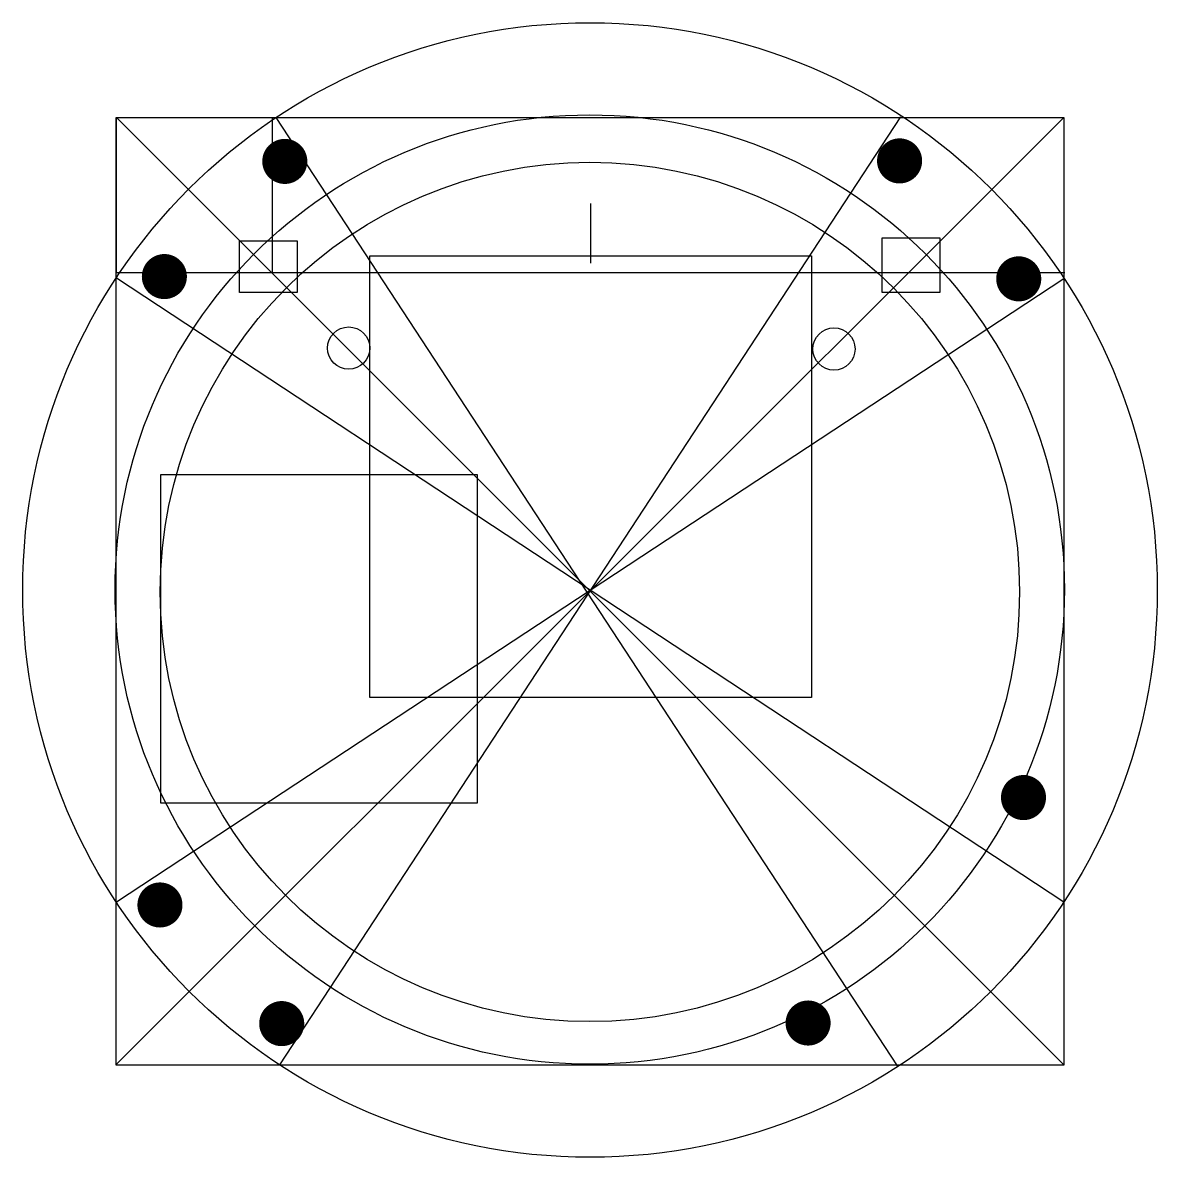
# Model space of a CAD drawing. Extents: x 132.4 to 227.5, y -148.4 to -53.3.
import ezdxf

# ---------------------------------------------------------------- set-up
doc = ezdxf.new("R2010")
doc.units = 0
doc.layers.add('BLACK', color=7, linetype='CONTINUOUS')

msp = doc.modelspace()

# ---------------------------------------------------------------- linework, layer by layer
at = {"layer": 'BLACK', "linetype": 'CONTINUOUS'}
for p, q in [((140.275515, -61.274574), (219.675515, -61.274574)), ((140.275515, -140.674574), (140.275515, -61.274574)), ((140.285515, -61.274574), (153.325515, -61.274574)), ((140.285515, -74.314574), (140.285515, -61.274574)), ((219.665515, -61.284574), (140.285515, -140.614574)), ((219.675515, -140.664574), (140.285515, -61.294574)), ((153.325515, -61.274574), (153.325515, -74.314574)), ((205.725515, -140.744574), (153.675515, -61.294574)), ((153.985515, -140.664574), (206.005515, -61.234574)), ((219.675515, -61.274574), (219.675515, -140.674574)), ((180.015515, -68.484574), (180.015515, -73.484574)), ((150.605515, -71.626574), (155.431515, -71.626574)), ((150.605515, -75.944574), (150.605515, -71.626574)), ((155.431515, -71.626574), (155.431515, -75.944574)), ((204.453515, -71.372574), (209.279515, -71.372574)), ((204.453515, -75.944574), (204.453515, -71.372574)), ((209.279515, -71.372574), (209.279515, -75.944574)), ((161.515515, -72.884574), (198.515515, -72.884574)), ((161.515515, -109.884574), (161.515515, -72.884574)), ((198.515515, -72.884574), (198.515515, -109.884574)), ((153.325515, -74.314574), (140.285515, -74.314574)), ((219.665515, -127.024574), (140.285515, -74.734574)), ((219.675515, -74.794574), (140.285515, -127.034574)), ((153.315515, -74.284574), (219.735515, -74.284574)), ((155.431515, -75.944574), (150.605515, -75.944574)), ((209.279515, -75.944574), (204.453515, -75.944574)), ((143.995515, -91.184574), (170.525515, -91.184574)), ((143.995515, -118.744574), (143.995515, -91.184574)), ((170.525515, -91.184574), (170.525515, -118.744574)), ((198.515515, -109.884574), (161.515515, -109.884574)), ((170.525515, -118.744574), (143.995515, -118.744574)), ((219.675515, -140.674574), (140.275515, -140.674574))]:
    msp.add_line(p, q, dxfattribs=at)
at = {"layer": 'BLACK', "const_width": 1.888478}
for points in [[(153.449754, -64.964574, 1), (155.338232, -64.964574, 1)], [(204.959754, -64.924574, 1), (206.848232, -64.924574, 1)], [(143.359754, -74.614574, 1), (145.248232, -74.614574, 1)], [(214.941276, -74.804574, 1), (216.829754, -74.804574, 1)], [(215.341276, -118.266096, 1), (217.229754, -118.266096, 1)], [(142.989754, -127.264574, 1), (144.878232, -127.264574, 1)], [(153.191276, -137.204574, 1), (155.079754, -137.204574, 1)], [(197.292798, -137.154574, 1), (199.181276, -137.154574, 1)]]:
    msp.add_lwpolyline(points, format="xyb", close=True, dxfattribs=at)
at = {"layer": 'BLACK'}
for centre, radius in [((179.965515, -100.874574), 47.531718), ((179.945515, -100.834574), 39.77), ((179.955515, -101.039574), 36), ((159.745515, -80.604574), 1.77), ((200.405515, -80.684574), 1.77)]:
    msp.add_circle(centre, radius, dxfattribs=at)

doc.saveas('drawing.dxf')
